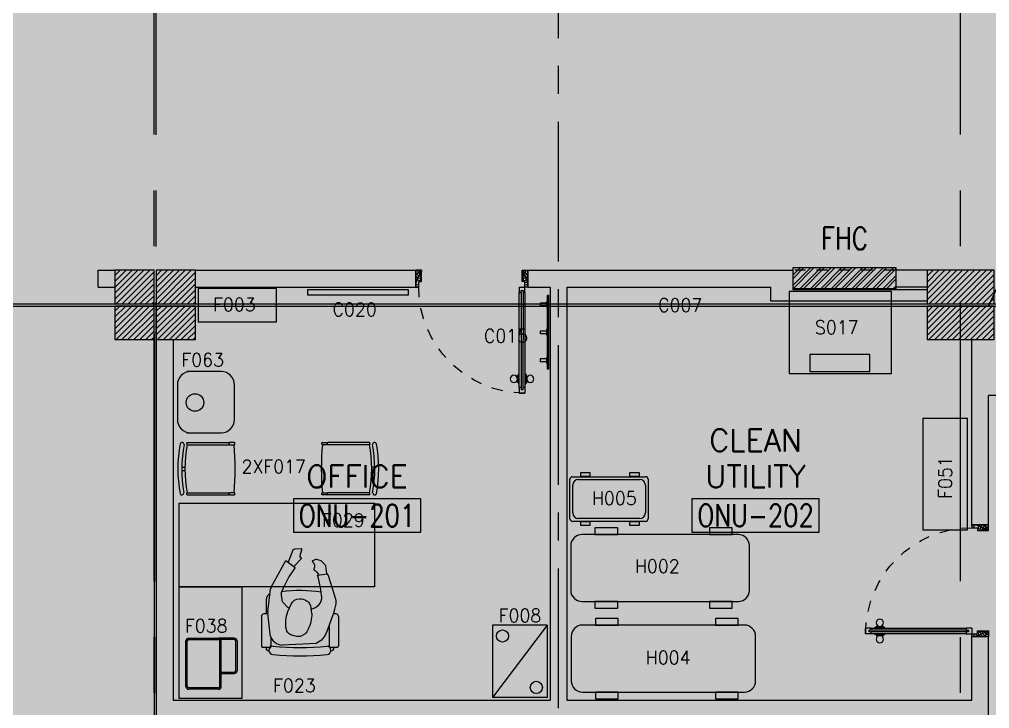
# Model space of a CAD drawing. Extents: x 88852.7 to 88945.7, y 39921.6 to 40001.1.
# Drawn here: x 88859.55 to 88868.23, y 39952.47 to 39958.65 of the extents above; entities that cross this region are included whole.
import ezdxf
from ezdxf.enums import TextEntityAlignment as Align

# ---------------------------------------------------------------- set-up
doc = ezdxf.new("R2010")
doc.units = 0
doc.header["$MEASUREMENT"] = 0
for name, pattern in [('CENTER', [2, 1.25, -0.25, 0.25, -0.25]), ('CENTER2', [1.125, 0.75, -0.125, 0.125, -0.125]), ('CENTERX2', [4, 2.5, -0.5, 0.5, -0.5]), ('HIDDEN', [0.375, 0.25, -0.125])]:
    doc.linetypes.add(name, pattern=pattern)
for name, color, linetype in [('A-TEXT', 7, 'CONTINUOUS'), ('AXES', 11, 'CENTERX2'), ('AXES1', 11, 'CENTER'), ('COL', 2, 'CONTINUOUS'), ('DOOR', 7, 'CONTINUOUS'), ('EJ', 9, 'CONTINUOUS'), ('ELEV', 2, 'CONTINUOUS'), ('FHC', 4, 'CONTINUOUS'), ('HAT', 8, 'CONTINUOUS'), ('MEDICAL', 4, 'CONTINUOUS'), ('NON-MEDICAL', 4, 'CONTINUOUS'), ('RM-BOX', 4, 'CONTINUOUS'), ('RM-NAME', 2, 'CONTINUOUS'), ('RM-NO', 2, 'CONTINUOUS'), ('WALL', 4, 'CONTINUOUS')]:
    doc.layers.add(name, color=color, linetype=linetype)
doc.styles.add('ROMANS', font='ROMANS.shx', dxfattribs={"width": 0.6})
doc.dimstyles.new('DIM-OUT', dxfattribs={"dimscale": 0, "dimtxt": 0.24, "dimasz": 0.08, "dimexe": 0.02, "dimexo": 0.02, "dimgap": 0.05, "dimtad": 1, "dimdec": 0, "dimlfac": 1000, "dimzin": 0, "dimdsep": 46, "dimtxsty": 'ROMANS', "dimblk1": 'ARCHTICK', "dimblk2": 'ARCHTICK', "dimsah": 1, "dimcen": 0.01, "dimdle": 0.08, "dimclrd": 4, "dimclre": 4, "dimclrt": 2, "dimadec": 0, "dimazin": 0, "dimtp": 2, "dimtm": 2, "dimtfac": 0.114286, "dimtdec": 0, "dimtix": 1, "dimtmove": 2, "dimatfit": 3, "dimldrblk": 'ARCHTICK', "dimfxl": 0, "dimtolj": 1, "dimtzin": 0, "dimarcsym": 0})

# ---------------------------------------------------------------- blocks, each defined once
blk = doc.blocks.new('D1000')
at = {"layer": 'DOOR', "color": 7, "linetype": 'ByBlock'}
for p, q in [((0, 0), (-150, 0)), ((-150, 0), (-150, -25)), ((-150, 0), (0, 0)), ((0, -50), (-113.7, 0)), ((0, -50), (-40.1, 0)), ((0, -50), (0, 0)), ((-1050, -25.2), (-1100, -25.2)), ((-1100, -75.2), (-1100, -25.2)), ((-1100, -25.2), (-1100, -75.2)), ((-1050, -75.2), (-1100, -75.2)), ((-1050, -42.2), (-1070, -42.2)), ((-1070, -42.2), (-1070, -58.2)), ((-1050, -58.2), (-1070, -58.2)), ((-1050, -25.2), (-1050, -42.2)), ((-1050, -58.2), (-1050, -75.2)), ((-927.6, -18), (-1017.6, -18)), ((-1017.6, -25.2), (-1017.6, -18)), ((-1017.6, -75.2), (-1017.6, -82.4)), ((-927.6, -82.4), (-1017.6, -82.4)), ((-1005, -9), (-940.2, -9)), ((-1005, -18), (-1005, -9)), ((-1005, -18), (-940.2, -18)), ((-1005, -82.4), (-940.2, -82.4)), ((-1005, -82.4), (-1005, -91.4)), ((-940.2, -18), (-940.2, -9)), ((-940.2, -82.4), (-940.2, -91.4)), ((-927.6, -25.2), (-927.6, -18)), ((-927.6, -75.2), (-927.6, -82.4)), ((-200, -42), (-200, -25)), ((-200, -25), (-150, -25)), ((-180, -42), (-200, -42)), ((-200, -75), (-200, -58)), ((-200, -58), (-180, -58)), ((-150, -75), (-200, -75)), ((-180, -58), (-180, -42)), ((-150, -75), (-150, -25)), ((-150, -25), (-100, -25)), ((-100, -25), (-100, -50)), ((0, -50), (-100, -36.6)), ((-100, -50), (0, -50)), ((-1005, -91.4), (-940.2, -91.4)), ((0, -950), (-113.7, -1000)), ((-100, -975), (-100, -950)), ((0, -950), (-100, -963.4)), ((-100, -950), (0, -950)), ((0, -950), (-40.1, -1000)), ((0, -950), (0, -1000)), ((-150, -975), (-100, -975)), ((-150, -1000), (-150, -975)), ((-150, -1000), (0, -1000)), ((0, -1000), (-150, -1000))]:
    blk.add_line(p, q, dxfattribs=at)
at = {"layer": 'DOOR', "linetype": 'ByBlock'}
for p, q in [((-200, -25), (-1050, -25.2)), ((-200, -42), (-1050, -42.2)), ((-200, -58), (-1050, -58.2)), ((-1050, -75.2), (-200, -75))]:
    blk.add_line(p, q, dxfattribs=at)
at = {"layer": 'DOOR', "color": 7, "linetype": 'ByBlock'}
for centre in [(-972.6, 23.4), (-972.6, -123.7)]:
    blk.add_circle(centre, 32.4, dxfattribs=at)
for centre, radius, start, end in [((0, -50), 134.4, 158.15985, 169.28002), ((0, -50), 74.4, 137.77643, 180), ((0, -50), 54.4, 113.20738, 180), ((0, -50), 154.4, 161.10529, 166.28577), ((0, -50), 114.4, 154.08384, 167.37743), ((0, -50), 94.4, 148.01819, 180), ((0, -50), 34.4, 90, 180), ((0, -50), 14.4, 90, 180), ((0, -950), 94.4, 180, 211.98181), ((0, -950), 74.4, 180, 222.22357), ((0, -950), 54.4, 180, 246.79262), ((0, -950), 34.4, 180, 270), ((0, -950), 14.4, 180, 270), ((0, -950), 154.4, 193.71423, 198.89471), ((0, -950), 134.4, 190.71998, 201.84015)]:
    blk.add_arc(centre, radius, start, end, dxfattribs=at)
at = {"layer": 'DOOR', "linetype": 'HIDDEN', "ltscale": 0.5}
blk.add_arc((-149.4, -24.5), 950.5, 180.04344, 269.96673, dxfattribs=at)
blk = doc.blocks.new('C5')
at = {"layer": 'HAT', "linetype": 'ByBlock'}
h = blk.add_hatch(dxfattribs=at)
h.set_pattern_fill('ANSI31', color=256, scale=300, style=0)
h.set_pattern_definition([(45, (-223356.182, -51411.005), (-26.516504, 26.516504), [])])
h.paths.add_polyline_path([(300, 300), (0, 300), (0, 0), (300, 0)])
h.paths.add_polyline_path([(600, 300), (300, 300), (300, 0), (600, 0)])
at = {"layer": 'COL'}
blk.add_lwpolyline([(600, 300), (0, 300), (0, 0), (600, 0)], close=True, dxfattribs=at)
blk = doc.blocks.new('C7')
at = {"layer": 'HAT'}
h = blk.add_hatch(dxfattribs=at)
h.set_pattern_fill('ANSI31', color=256, scale=300, style=0)
h.set_pattern_definition([(45, (-248876.182, -51411.005), (-26.5165043, 26.5165043), [])])
h.paths.add_polyline_path([(350, 300), (250, 300), (0, 300), (0, 0), (350, 0)])
at = {"layer": 'COL'}
blk.add_lwpolyline([(0, 300), (0, 0), (350, 0), (350, 300)], close=True, dxfattribs=at)
blk = doc.blocks.new('RM1')
at = {"layer": 'RM-BOX'}
blk.add_lwpolyline([(569.9, -200), (-569.9, -200), (-569.9, -500), (569.9, -500)], close=True, dxfattribs=at)
at = {"layer": 'RM-NAME', "style": 'ROMANS'}
for tag, p in [('ROOMNAME1', (0, 323.8)), ('ROOMNAME2', (0, 0))]:
    blk.add_attdef(tag, text='', height=200, dxfattribs=at).set_placement(p, align=Align.MIDDLE)
at = {"layer": 'RM-NO', "style": 'ROMANS', "width": 0.8}
blk.add_attdef('ROOMNO', text='', height=200, dxfattribs=at).set_placement((0, -350), align=Align.MIDDLE)

msp = doc.modelspace()

# ---------------------------------------------------------------- hatches: boundary and pattern name
at = {"layer": 'FHC', "linetype": 'ByBlock', "ltscale": 0.3}
h = msp.add_hatch(dxfattribs=at)
h.set_pattern_fill('ANSI32', color=11, scale=0.175, style=0)
h.set_pattern_definition([(45, (88634.274076, 39925.18356), (-0.046403883, 0.046403883), []), (45, (88634.30501, 39925.18356), (-0.046403883, 0.046403883), [])])
h.paths.add_polyline_path([(88867.3903, 39956.2346), (88867.3903, 39956.4246), (88866.4703, 39956.4246), (88866.4703, 39956.2346)])
h.paths.add_polyline_path([(88866.2576, 39955.8134), (88866.2576, 39956.2343), (88866.5201, 39956.2343), (88866.5201, 39955.8134)], flags=9)

# ---------------------------------------------------------------- linework, layer by layer
at = {"layer": 'AXES'}
for p, q in [((88867.9703, 39921.6153), (88867.9703, 40000.4279)), ((88860.7503, 39921.6153), (88860.7503, 40000.0779)), ((88860.7703, 39921.6132), (88860.7703, 40000.0759)), ((88853.7886, 39956.0996), (88876.9703, 39956.0996)), ((88853.7886, 39956.0796), (88876.9703, 39956.0796))]:
    msp.add_line(p, q, dxfattribs=at)
at = {"layer": 'AXES1'}
msp.add_line((88864.3703, 39928.4796), (88864.3703, 39987.2996), dxfattribs=at)
msp.add_line((88864.3703, 39928.4796), (88864.3703, 39987.2996), dxfattribs=at)
at = {"layer": 'EJ', "color": 8}
for p, q in [((88859.9253, 39956.0996), (88935.4603, 39956.0996)), ((88859.9253, 39956.0796), (88935.4603, 39956.0796))]:
    msp.add_line(p, q, dxfattribs=at)
at = {"layer": 'EJ'}
msp.add_line((88860.7503, 39955.8296), (88860.7503, 39950.4296), dxfattribs=at)
at = {"layer": 'ELEV', "linetype": 'CENTER2', "const_width": 0.12}
msp.add_lwpolyline([(88859.8638, 39926.1604), (88859.8638, 39989.6996)], dxfattribs=at)
at = {"layer": 'FHC', "color": 250, "linetype": 'HIDDEN', "ltscale": 0.25}
msp.add_line((88867.3806, 39956.3996), (88866.4859, 39956.3996), dxfattribs=at)
at = {"layer": 'FHC', "linetype": 'ByBlock', "ltscale": 0.3}
msp.add_lwpolyline([(88866.4703, 39956.4246), (88867.3903, 39956.4246), (88867.3903, 39956.2346), (88866.4703, 39956.2346)], close=True, dxfattribs=at)
at = {"layer": 'MEDICAL', "linetype": 'Continuous'}
for p, q in [((88866.4367, 39956.2109), (88866.4367, 39955.4749)), ((88867.3527, 39956.2109), (88866.4367, 39956.2109)), ((88867.3527, 39955.4749), (88867.3527, 39956.2109)), ((88866.4367, 39955.4749), (88867.3527, 39955.4749))]:
    msp.add_line(p, q, dxfattribs=at)
at = {"layer": 'MEDICAL'}
for p, q in [((88864.4733, 39954.1744), (88864.4733, 39954.5284)), ((88864.4963, 39954.5514), (88865.1503, 39954.5514)), ((88865.1733, 39954.5284), (88865.1733, 39954.1744)), ((88864.4983, 39954.2264), (88864.4983, 39954.4764)), ((88864.5483, 39954.5264), (88865.0983, 39954.5264)), ((88865.1483, 39954.4764), (88865.1483, 39954.2264)), ((88865.1503, 39954.1514), (88864.4963, 39954.1514)), ((88865.0983, 39954.1764), (88864.5483, 39954.1764)), ((88865.9807, 39954.0335), (88864.5807, 39954.0335)), ((88864.4807, 39953.9335), (88864.4807, 39953.5335)), ((88866.0807, 39953.5335), (88866.0807, 39953.9335)), ((88864.5807, 39953.4335), (88865.9807, 39953.4335)), ((88866.0351, 39953.2224), (88864.5851, 39953.2224)), ((88864.4851, 39953.1224), (88864.4851, 39952.7224)), ((88866.1351, 39952.7224), (88866.1351, 39953.1224)), ((88864.5851, 39952.6224), (88866.0351, 39952.6224))]:
    msp.add_line(p, q, dxfattribs=at)
at = {"layer": 'MEDICAL', "linetype": 'Continuous'}
msp.add_lwpolyline([(88867.1568, 39955.647), (88866.6218, 39955.647), (88866.6218, 39955.492), (88867.1568, 39955.492)], close=True, dxfattribs=at)
at = {"layer": 'MEDICAL'}
for points in [[(88864.6548, 39954.5566), (88864.6548, 39954.5859), (88864.5669, 39954.5859), (88864.5669, 39954.5566)], [(88865.0958, 39954.5566), (88865.0958, 39954.5859), (88865.0079, 39954.5859), (88865.0079, 39954.5566)], [(88864.6548, 39954.1175), (88864.6548, 39954.1468), (88864.5669, 39954.1468), (88864.5669, 39954.1175)], [(88864.6972, 39954.0937), (88864.6972, 39954.0335), (88864.9017, 39954.0335), (88864.9017, 39954.0937)], [(88865.0958, 39954.1175), (88865.0958, 39954.1468), (88865.0079, 39954.1468), (88865.0079, 39954.1175)], [(88865.7216, 39954.0937), (88865.7216, 39954.0335), (88865.926, 39954.0335), (88865.926, 39954.0937)], [(88864.6972, 39953.4335), (88864.6972, 39953.3733), (88864.9017, 39953.3733), (88864.9017, 39953.4335)], [(88865.7216, 39953.4335), (88865.7216, 39953.3733), (88865.926, 39953.3733), (88865.926, 39953.4335)], [(88864.7016, 39953.2826), (88864.7016, 39953.2224), (88864.9061, 39953.2224), (88864.9061, 39953.2826)], [(88865.7759, 39953.2826), (88865.7759, 39953.2224), (88865.9804, 39953.2224), (88865.9804, 39953.2826)], [(88864.7016, 39952.6224), (88864.7016, 39952.5623), (88864.9061, 39952.5623), (88864.9061, 39952.6224)], [(88865.7759, 39952.6224), (88865.7759, 39952.5623), (88865.9804, 39952.5623), (88865.9804, 39952.6224)]]:
    msp.add_lwpolyline(points, close=True, dxfattribs=at)
for centre, radius, start, end in [((88864.4963, 39954.5284), 0.023, 90, 180), ((88865.1503, 39954.5284), 0.023, 0, 90), ((88864.5483, 39954.4764), 0.05, 90, 180), ((88865.0983, 39954.4764), 0.05, 0, 90), ((88864.5483, 39954.2264), 0.05, 180, 270), ((88865.0983, 39954.2264), 0.05, 270, 0), ((88864.4963, 39954.1744), 0.023, 180, 270), ((88865.1503, 39954.1744), 0.023, 270, 0), ((88864.5807, 39953.9335), 0.1, 90, 180), ((88865.9807, 39953.9335), 0.1, 0, 90), ((88864.5807, 39953.5335), 0.1, 180, 270), ((88865.9807, 39953.5335), 0.1, 270, 0), ((88864.5851, 39953.1224), 0.1, 90, 180), ((88866.0351, 39953.1224), 0.1, 0, 90), ((88864.5851, 39952.7224), 0.1, 180, 270), ((88866.0351, 39952.7224), 0.1, 270, 0)]:
    msp.add_arc(centre, radius, start, end, dxfattribs=at)
at = {"layer": 'NON-MEDICAL'}
for p, q in [((88861.1469, 39956.2367), (88861.1469, 39955.9367)), ((88861.8469, 39956.2367), (88861.1469, 39956.2367)), ((88861.8469, 39955.9367), (88861.8469, 39956.2367)), ((88862.1261, 39956.2273), (88863.0261, 39956.2273)), ((88862.1261, 39956.1773), (88862.1261, 39956.2273)), ((88863.0261, 39956.1773), (88862.1261, 39956.1773)), ((88863.0261, 39956.2273), (88863.0261, 39956.1773)), ((88864.2062, 39956.106), (88864.2062, 39956.0806)), ((88864.2647, 39956.106), (88864.2062, 39956.106)), ((88864.2697, 39956.1183), (88864.2647, 39956.1183)), ((88864.2647, 39956.1183), (88864.2647, 39956.0683)), ((88864.2824, 39956.1735), (88864.2697, 39956.1735)), ((88864.2697, 39956.1735), (88864.2697, 39955.5131)), ((88864.2824, 39956.1735), (88864.2824, 39955.5131)), ((88864.2647, 39956.0806), (88864.2062, 39956.0806)), ((88864.2697, 39956.0683), (88864.2647, 39956.0683)), ((88861.1469, 39955.9367), (88861.8469, 39955.9367)), ((88864.2062, 39955.856), (88864.2062, 39955.8306)), ((88864.2647, 39955.856), (88864.2062, 39955.856)), ((88864.2647, 39955.8306), (88864.2062, 39955.8306)), ((88864.2697, 39955.8683), (88864.2647, 39955.8683)), ((88864.2647, 39955.8683), (88864.2647, 39955.8183)), ((88864.2697, 39955.8183), (88864.2647, 39955.8183)), ((88864.2062, 39955.606), (88864.2062, 39955.5806)), ((88864.2647, 39955.606), (88864.2062, 39955.606)), ((88864.2647, 39955.5806), (88864.2062, 39955.5806)), ((88864.2647, 39955.6183), (88864.2647, 39955.5683)), ((88864.2697, 39955.6183), (88864.2647, 39955.6183)), ((88861.351, 39955.4924), (88861.043, 39955.4924)), ((88864.2697, 39955.5683), (88864.2647, 39955.5683)), ((88864.2824, 39955.5131), (88864.2697, 39955.5131)), ((88860.9591, 39955.3721), (88860.9591, 39955.0642)), ((88861.4713, 39955.0642), (88861.4713, 39955.3721)), ((88867.6308, 39955.0767), (88868.0308, 39955.0767)), ((88867.6308, 39955.0767), (88867.6308, 39954.0767)), ((88868.0308, 39954.0767), (88868.0308, 39955.0767)), ((88861.043, 39954.9439), (88861.351, 39954.9439)), ((88861.0438, 39954.8549), (88861.047, 39954.8581)), ((88861.0438, 39954.8414), (88861.0438, 39954.8549)), ((88861.0438, 39954.8414), (88861.047, 39954.8381)), ((88861.047, 39954.8581), (88861.4205, 39954.8581)), ((88861.047, 39954.8381), (88861.4205, 39954.8381)), ((88861.4205, 39954.8581), (88861.4238, 39954.8549)), ((88861.4238, 39954.8414), (88861.4205, 39954.8381)), ((88861.4238, 39954.8414), (88861.4238, 39954.8549)), ((88862.3049, 39954.8581), (88862.3016, 39954.8549)), ((88862.3016, 39954.8414), (88862.3016, 39954.8549)), ((88862.3016, 39954.8414), (88862.3049, 39954.8381)), ((88862.6784, 39954.8581), (88862.3049, 39954.8581)), ((88862.6784, 39954.8381), (88862.3049, 39954.8381)), ((88862.6816, 39954.8549), (88862.6784, 39954.8581)), ((88862.6816, 39954.8414), (88862.6784, 39954.8381)), ((88862.6816, 39954.8414), (88862.6816, 39954.8549)), ((88860.9986, 39954.6379), (88861.0267, 39954.6379)), ((88862.7268, 39954.6379), (88862.6988, 39954.6379)), ((88860.9986, 39954.6074), (88861.0267, 39954.6074)), ((88862.7268, 39954.6074), (88862.6988, 39954.6074)), ((88861.0438, 39954.4049), (88861.047, 39954.4081)), ((88861.0438, 39954.3914), (88861.0438, 39954.4049)), ((88861.0438, 39954.3914), (88861.047, 39954.3881)), ((88861.047, 39954.4081), (88861.4205, 39954.4081)), ((88861.047, 39954.3881), (88861.4205, 39954.3881)), ((88861.4205, 39954.4081), (88861.4238, 39954.4049)), ((88861.4238, 39954.3914), (88861.4205, 39954.3881)), ((88861.4238, 39954.3914), (88861.4238, 39954.4049)), ((88862.3049, 39954.4081), (88862.3016, 39954.4049)), ((88862.3016, 39954.3914), (88862.3016, 39954.4049)), ((88862.3016, 39954.3914), (88862.3049, 39954.3881)), ((88862.6784, 39954.4081), (88862.3049, 39954.4081)), ((88862.6784, 39954.3881), (88862.3049, 39954.3881)), ((88862.6816, 39954.4049), (88862.6784, 39954.4081)), ((88862.6816, 39954.3914), (88862.6784, 39954.3881)), ((88862.6816, 39954.3914), (88862.6816, 39954.4049)), ((88860.9745, 39953.5637), (88860.9745, 39954.3137)), ((88860.9745, 39953.5637), (88860.9745, 39954.3137)), ((88860.9745, 39954.3137), (88862.7245, 39954.3137)), ((88862.7245, 39954.3137), (88862.7245, 39953.5637)), ((88867.6308, 39954.0767), (88868.0308, 39954.0767)), ((88861.7998, 39953.563), (88861.9307, 39953.8006)), ((88861.9307, 39953.8006), (88862.015, 39953.7392)), ((88862.015, 39953.7392), (88861.9582, 39953.6541)), ((88862.2143, 39953.6695), (88862.3037, 39953.6814)), ((88862.2212, 39953.6432), (88862.2143, 39953.6695)), ((88861.9159, 39953.5713), (88861.8923, 39953.5194)), ((88861.9582, 39953.6541), (88861.9159, 39953.5713)), ((88862.2326, 39953.5987), (88862.2212, 39953.6432)), ((88862.2403, 39953.5596), (88862.2326, 39953.5987)), ((88860.9745, 39952.5637), (88860.9745, 39953.5637)), ((88860.9745, 39953.5637), (88861.537, 39953.5637)), ((88862.7245, 39953.5637), (88860.9745, 39953.5637)), ((88861.537, 39953.5637), (88861.537, 39952.5637)), ((88861.7702, 39953.3403), (88861.7936, 39953.5434)), ((88861.888, 39953.4902), (88861.8931, 39953.453)), ((88862.2471, 39953.5159), (88862.2403, 39953.5596)), ((88862.2509, 39953.4821), (88862.2471, 39953.5159)), ((88861.7555, 39953.4523), (88861.7555, 39953.3219)), ((88861.9066, 39953.4242), (88861.9448, 39953.3828)), ((88862.2091, 39953.3889), (88862.226, 39953.405)), ((88862.2513, 39953.4797), (88862.2509, 39953.4821)), ((88861.7708, 39953.3219), (88861.7322, 39953.3219)), ((88861.7893, 39953.1421), (88861.7701, 39953.3288)), ((88861.9448, 39953.3828), (88861.9625, 39953.377)), ((88862.1565, 39953.3638), (88862.1884, 39953.3781)), ((88862.1884, 39953.3781), (88862.2091, 39953.3889)), ((88862.3803, 39953.3219), (88862.3554, 39953.3219)), ((88861.711, 39953.3007), (88861.711, 39953.0366)), ((88862.4016, 39953.3007), (88862.4016, 39953.0366)), ((88861.7908, 39953.1301), (88861.7893, 39953.1421)), ((88862.3166, 39953.2109), (88862.3166, 39953.0432)), ((88863.7801, 39953.2226), (88863.7801, 39952.5726)), ((88864.2701, 39953.2226), (88863.7801, 39953.2226)), ((88864.2701, 39953.2226), (88863.7801, 39952.5726)), ((88864.2701, 39953.2226), (88864.2701, 39952.5726)), ((88861.0358, 39952.6728), (88861.0358, 39953.0803)), ((88861.0358, 39952.6728), (88861.0358, 39953.0803)), ((88861.0483, 39952.6728), (88861.0483, 39953.0803)), ((88861.0483, 39952.6728), (88861.0483, 39953.0803)), ((88861.0608, 39953.1053), (88861.327, 39953.1053)), ((88861.0608, 39953.1053), (88861.327, 39953.1053)), ((88861.0608, 39953.0928), (88861.327, 39953.0928)), ((88861.0608, 39953.0928), (88861.327, 39953.0928)), ((88861.4683, 39953.1053), (88861.327, 39953.1053)), ((88861.4683, 39953.1053), (88861.327, 39953.1053)), ((88861.3395, 39952.6728), (88861.3395, 39953.0803)), ((88861.3395, 39952.6728), (88861.3395, 39953.0803)), ((88861.4683, 39953.0928), (88861.3487, 39953.0928)), ((88861.4683, 39953.0928), (88861.3487, 39953.0928)), ((88861.352, 39952.6728), (88861.352, 39953.0803)), ((88861.352, 39952.6728), (88861.352, 39953.0803)), ((88861.4808, 39953.0803), (88861.4808, 39952.814)), ((88861.4808, 39953.0803), (88861.4808, 39952.814)), ((88861.4933, 39953.0803), (88861.4933, 39952.814)), ((88861.4933, 39953.0803), (88861.4933, 39952.814)), ((88861.796, 39953.1149), (88861.796, 39953.0432)), ((88862.201, 39953.059), (88861.899, 39953.0425)), ((88862.2486, 39953.0888), (88862.201, 39953.059)), ((88862.2847, 39953.1348), (88862.2486, 39953.0888)), ((88861.7748, 39953.0221), (88861.7255, 39953.0221)), ((88861.7535, 39953.0221), (88861.7535, 39953.0143)), ((88861.7789, 39952.9925), (88861.7753, 39952.9925)), ((88862.3373, 39952.9925), (88862.3337, 39952.9925)), ((88862.3871, 39953.0221), (88862.3377, 39953.0221)), ((88862.3591, 39953.0221), (88862.3591, 39953.0143)), ((88861.352, 39952.8015), (88861.4683, 39952.8015)), ((88861.352, 39952.8015), (88861.4683, 39952.8015)), ((88861.352, 39952.789), (88861.4683, 39952.789)), ((88861.352, 39952.789), (88861.4683, 39952.789)), ((88861.327, 39952.6603), (88861.0608, 39952.6603)), ((88861.327, 39952.6603), (88861.0608, 39952.6603)), ((88861.327, 39952.6478), (88861.0608, 39952.6478)), ((88861.327, 39952.6478), (88861.0608, 39952.6478)), ((88861.537, 39952.5637), (88860.9745, 39952.5637)), ((88864.2701, 39952.5726), (88863.7801, 39952.5726))]:
    msp.add_line(p, q, dxfattribs=at)
for points in [[(88861.427, 39954.8381), (88861.4705, 39954.8381), (88861.4738, 39954.8414), (88861.4738, 39954.8549), (88861.4705, 39954.8581), (88861.427, 39954.8581), (88861.4238, 39954.8549), (88861.4238, 39954.8414)], [(88862.2984, 39954.8381), (88862.2549, 39954.8381), (88862.2516, 39954.8414), (88862.2516, 39954.8549), (88862.2549, 39954.8581), (88862.2984, 39954.8581), (88862.3016, 39954.8549), (88862.3016, 39954.8414)], [(88861.427, 39954.3881), (88861.4705, 39954.3881), (88861.4738, 39954.3914), (88861.4738, 39954.4049), (88861.4705, 39954.4081), (88861.427, 39954.4081), (88861.4238, 39954.4049), (88861.4238, 39954.3914)], [(88862.2984, 39954.3881), (88862.2549, 39954.3881), (88862.2516, 39954.3914), (88862.2516, 39954.4049), (88862.2549, 39954.4081), (88862.2984, 39954.4081), (88862.3016, 39954.4049), (88862.3016, 39954.3914)]]:
    msp.add_lwpolyline(points, close=True, dxfattribs=at)
for points in [[(88862.0027, 39953.7485), (88862.0681, 39953.8152, 0.445833), (88862.0676, 39953.8243), (88862.0658, 39953.8257, -0.30427), (88862.0595, 39953.8452), (88862.0746, 39953.8975, 0.509983), (88862.0685, 39953.9053), (88862.0102, 39953.9033, 0.292523), (88861.9939, 39953.892), (88861.9498, 39953.7869)], [(88862.2965, 39953.6806), (88862.2879, 39953.7518, 0.166504), (88862.2834, 39953.7611), (88862.2515, 39953.7932, 0.116666), (88862.2453, 39953.7971), (88862.2074, 39953.8099, 0.181583), (88862.1962, 39953.8095), (88862.1704, 39953.7989, 0.566275), (88862.1691, 39953.7899, -0.372711), (88862.1806, 39953.7224, 0.458371), (88862.1831, 39953.7148, -0.210622), (88862.2248, 39953.6709)], [(88862.1618, 39953.3259, -0.128062), (88862.1287, 39953.1848, -0.215717), (88862.0611, 39953.1205), (88862.0282, 39953.1213), (88862.0052, 39953.1251), (88861.9737, 39953.1351, -0.242433), (88861.9347, 39953.1842, -0.136513), (88861.9471, 39953.3429), (88861.978, 39953.4089, -0.297129), (88862.0534, 39953.4581, -0.138986), (88862.1133, 39953.4425, -0.105167), (88862.1391, 39953.4195), (88862.1498, 39953.3988), (88862.1552, 39953.3743), (88862.1613, 39953.326)]]:
    msp.add_lwpolyline(points, format="xyb", dxfattribs=at)
for centre, radius in [((88861.1167, 39955.2156), 0.0787), ((88863.8701, 39953.1247), 0.0545), ((88864.1723, 39952.6644), 0.0545)]:
    msp.add_circle(centre, radius, dxfattribs=at)
for centre, radius, start, end in [((88861.0794, 39955.3721), 0.1203, 90, 180), ((88861.351, 39955.3721), 0.1203, 0, 90), ((88861.0794, 39955.0642), 0.1203, 180, 270), ((88861.351, 39955.0642), 0.1203, 270, 0), ((88862.1766, 39954.6184), 1.2133, 169.15201, 190.42289), ((88861.0015, 39954.8399), 0.018, 359.44312, 157.64656), ((88862.1766, 39954.6184), 1.178, 169.17075, 190.4161), ((88862.1705, 39954.6231), 1.1438, 169.16569, 190.83431), ((88859.2862, 39954.6231), 2.1916, 354.36999, 5.63001), ((88864.4392, 39954.6231), 2.1916, 174.36999, 185.63001), ((88861.555, 39954.6231), 1.1438, 349.16569, 10.83431), ((88862.7239, 39954.8399), 0.018, 22.35344, 180.55688), ((88861.5488, 39954.6184), 1.178, 349.5839, 10.82925), ((88861.5489, 39954.6184), 1.2133, 349.57711, 10.84799), ((88860.9999, 39954.4057), 0.018, 202.35344, 0.55688), ((88862.7255, 39954.4057), 0.018, 179.44312, 337.64656), ((88860.1176, 39952.8508), 2.3386, 14.943, 20.80249), ((88861.8078, 39953.4523), 0.0523, 111.40875, 180), ((88861.8463, 39953.5373), 0.0531, 151.15891, 173.43344), ((88861.9407, 39953.4974), 0.0531, 155.5623, 187.75503), ((88862.0563, 39952.3958), 1.1363, 80.33141, 98.27601), ((88861.9457, 39953.4602), 0.0531, 187.75503, 222.61873), ((88862.1674, 39953.4665), 0.085, 313.62382, 8.92866), ((88860.8054, 39953.8007), 1.6223, 335.76561, 345.70768), ((88862.2745, 39953.4265), 0.1063, 345.70768, 14.943), ((88861.7322, 39953.3007), 0.0213, 90, 180), ((88861.823, 39953.3343), 0.0531, 173.43344, 185.86997), ((88862.3803, 39953.3007), 0.0213, 0, 90), ((88861.0608, 39953.0803), 0.025, 90, 180), ((88861.0608, 39953.0803), 0.025, 90, 180), ((88861.0608, 39953.0803), 0.0125, 90, 180), ((88861.0608, 39953.0803), 0.0125, 90, 180), ((88861.327, 39953.0803), 0.025, 0, 90), ((88861.327, 39953.0803), 0.025, 0, 90), ((88861.327, 39953.0803), 0.0125, 0, 90), ((88861.327, 39953.0803), 0.0125, 0, 90), ((88861.4683, 39953.0803), 0.025, 0, 90), ((88861.4683, 39953.0803), 0.025, 0, 90), ((88861.4683, 39953.0803), 0.0125, 0, 90), ((88861.4683, 39953.0803), 0.0125, 0, 90), ((88861.9045, 39953.16), 0.1176, 194.70655, 267.32506), ((88861.7255, 39953.0366), 0.0145, 180, 270), ((88861.7753, 39953.0143), 0.0218, 180, 270), ((88861.7748, 39953.0432), 0.0211, 270, 0), ((88861.816, 39952.9967), 0.0374, 90, 270), ((88862.0563, 39955.4313), 2.4092, 264.2765, 275.7235), ((88862.2965, 39952.9967), 0.0374, 270, 90), ((88862.3377, 39953.0432), 0.0211, 180, 270), ((88862.3373, 39953.0143), 0.0218, 270, 0), ((88862.3871, 39953.0366), 0.0145, 270, 0), ((88862.0563, 39955.431), 2.4833, 264.44787, 275.55213), ((88861.4683, 39952.814), 0.025, 270, 0), ((88861.4683, 39952.814), 0.025, 270, 0), ((88861.4683, 39952.814), 0.0125, 270, 0), ((88861.4683, 39952.814), 0.0125, 270, 0), ((88861.0608, 39952.6728), 0.025, 180, 270), ((88861.0608, 39952.6728), 0.025, 180, 270), ((88861.0608, 39952.6728), 0.0125, 180, 270), ((88861.0608, 39952.6728), 0.0125, 180, 270), ((88861.327, 39952.6728), 0.0125, 270, 0), ((88861.327, 39952.6728), 0.0125, 270, 0), ((88861.327, 39952.6728), 0.025, 270, 0), ((88861.327, 39952.6728), 0.025, 270, 0)]:
    msp.add_arc(centre, radius, start, end, dxfattribs=at)
at = {"layer": 'WALL'}
for p, q in [((88860.2503, 39956.2496), (88860.2503, 39956.3996)), ((88860.2503, 39956.3996), (88860.4003, 39956.3996)), ((88861.1203, 39956.3996), (88863.0953, 39956.3996)), ((88863.0953, 39956.3996), (88863.0953, 39956.2496)), ((88864.0953, 39956.3996), (88864.0953, 39956.2496)), ((88864.0953, 39956.3996), (88866.4703, 39956.3996)), ((88860.2503, 39956.2496), (88860.4003, 39956.2496)), ((88861.1203, 39956.2496), (88863.0953, 39956.2496)), ((88864.0953, 39956.2496), (88864.2953, 39956.2496)), ((88864.2953, 39956.2496), (88864.2953, 39952.5496)), ((88864.4453, 39956.2496), (88866.2703, 39956.2496)), ((88864.4453, 39956.2496), (88864.4453, 39952.5496)), ((88860.7703, 39955.7796), (88860.7703, 39950.4296)), ((88860.9203, 39955.7796), (88860.9203, 39952.5496)), ((88868.0703, 39954.1196), (88868.0703, 39955.7796)), ((88868.2203, 39954.1196), (88868.2203, 39955.2796)), ((88868.5203, 39955.2796), (88868.2203, 39955.2796)), ((88868.0703, 39954.1196), (88868.2203, 39954.1196)), ((88868.0703, 39952.5496), (88868.0703, 39953.1196)), ((88868.0703, 39953.1196), (88868.2203, 39953.1196)), ((88868.2203, 39952.3996), (88868.2203, 39953.1196)), ((88860.9203, 39952.5496), (88864.2953, 39952.5496)), ((88864.4453, 39952.5496), (88868.0703, 39952.5496))]:
    msp.add_line(p, q, dxfattribs=at)
at = {"layer": 'WALL', "linetype": 'ByBlock'}
for p, q in [((88866.4703, 39956.2246), (88866.4703, 39956.3996)), ((88867.6703, 39956.3996), (88867.3903, 39956.3996)), ((88866.2703, 39956.1246), (88866.2703, 39956.2496)), ((88867.6703, 39956.2246), (88866.4703, 39956.2246)), ((88867.6703, 39956.2496), (88867.3903, 39956.2496)), ((88867.6703, 39956.1246), (88866.2703, 39956.1246))]:
    msp.add_line(p, q, dxfattribs=at)

# ---------------------------------------------------------------- block references
at = {"layer": 'COL', "xscale": 0.001000000003841706, "yscale": 0.000999999996565748, "zscale": 0.001}
for name, p in [('C7', (88860.4003, 39956.0996)), ('C7', (88860.7703, 39956.0996)), ('C5', (88867.6703, 39956.0996)), ('C7', (88860.4003, 39955.7796)), ('C7', (88860.7703, 39955.7796)), ('C5', (88867.6703, 39955.7796))]:
    msp.add_blockref(name, p, dxfattribs=at)
at = {"layer": 'DOOR', "color": 0, "linetype": 'Continuous', "yscale": 0.000999999996565748, "zscale": 0.001}
for p, xscale, rotation in [((88864.0953, 39956.3996), -0.000999999996565748, 270), ((88868.2203, 39953.1196), -0.001000000003841706, 180)]:
    msp.add_blockref('D1000', p, dxfattribs=dict(at, xscale=xscale, rotation=rotation))
at = {"layer": 'RM-NO', "xscale": 0.001000000003841706, "yscale": 0.000999999996565748, "zscale": 0.001}
for p, values in [((88866.1357, 39954.5541), {'ROOMNO': 'ONU-202', 'ROOMNAME2': 'UTILITY', 'ROOMNAME1': 'CLEAN'}), ((88862.5676, 39954.5533), {'ROOMNO': 'ONU-201', 'ROOMNAME2': 'OFFICE'})]:
    msp.add_blockref('RM1', p, dxfattribs=at).add_auto_attribs(values)

# ---------------------------------------------------------------- texts
at = {"layer": 'A-TEXT', "color": 7, "ltscale": 400, "style": 'ROMANS', "width": 0.95}
for s, p in [('F003', (88861.2796, 39956.0328)), ('C020', (88862.3483, 39955.989)), ('C007', (88865.2623, 39956.028)), ('S017', (88866.6662, 39955.829)), ('C015', (88863.7033, 39955.7521)), ('F063', (88860.9956, 39955.5381)), ('2XF017', (88861.5334, 39954.5818)), ('H005', (88864.6698, 39954.2984)), ('F029', (88862.2539, 39954.1025)), ('H002', (88865.0547, 39953.6894)), ('F008', (88863.8353, 39953.2486)), ('F038', (88861.0273, 39953.1563)), ('H004', (88865.1519, 39952.8714)), ('F023', (88861.8166, 39952.6215))]:
    msp.add_text(s, height=0.12, dxfattribs=at).set_placement(p)
msp.add_text('F051', height=0.12, rotation=90, dxfattribs=at).set_placement((88867.8928, 39954.3535))
at = {"layer": 'FHC', "style": 'ROMANS', "width": 0.8}
msp.add_text('FHC', height=0.2, dxfattribs=at).set_placement((88866.7224, 39956.5846))

# ---------------------------------------------------------------- leaders
at = {"layer": 'EJ'}
msp.add_leader([(88868.2203, 39956.0796), (88868.8678, 39957.4727), (88869.001, 39957.4727)], dimstyle='DIM-OUT', override={"dimscale": 1, "dimasz": 150, "dimgap": 77}, dxfattribs=at)

doc.saveas('drawing.dxf')
